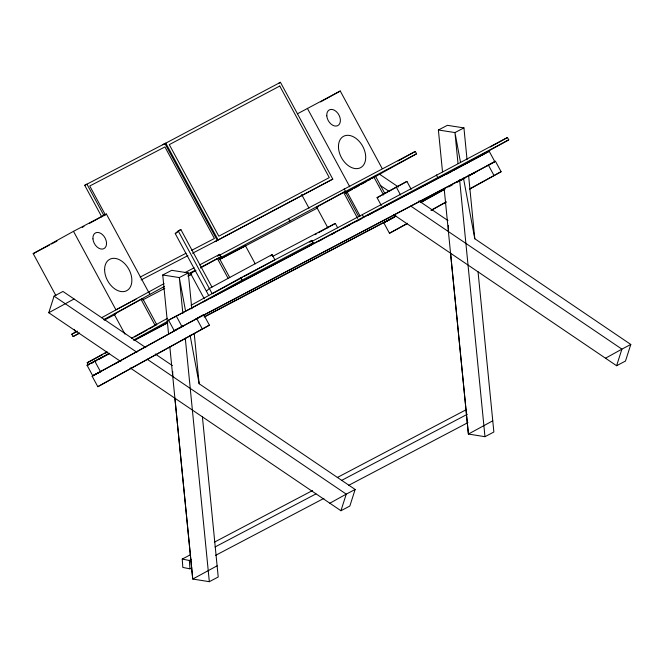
<?xml version="1.0" encoding="UTF-8"?>
<svg xmlns="http://www.w3.org/2000/svg" width="664" height="664" viewBox="0 0 664 664"><rect width="100%" height="100%" fill="white"/><g stroke="black" fill="none" stroke-linecap="round" stroke-linejoin="round"><path stroke-width="1" d="M130.277 367.981L340.947 510.732L346.259 494.132L355.149 489.459L199.142 383.742L190.078 335.204M355.149 489.459L349.845 506.051L340.947 510.732M393.918 214.837L616.599 365.731L621.911 349.139L630.8 344.458L474.793 238.749L463.455 178.077M630.8 344.458L625.488 361.058L616.599 365.731M120.84 361.581L48.762 312.736L54.075 296.144L62.964 291.463L145.831 347.621M208.728 295.522L175.246 233.612L178.226 230.939L180.84 229.52L211.965 287.072M180.84 229.52L175.246 233.612M217.576 256.238L219.684 254.345L220.954 256.702L218.854 258.587L416.577 153.799L415.307 151.442L219.402 255.275M206.371 291.164L209.351 288.491L272.091 254.602L274.921 259.832L244.003 276.531M270.605 255.939L272.091 254.602M309.748 242.294L311.856 240.401L313.126 242.758L310.32 245.273L508.749 139.855L507.479 137.506L311.756 241.497M278.863 83.199L280.44 82.319L332.78 179.114L216.547 240.8L332.78 179.114M55.9 295.596L33.2 253.615L73.496 231.329L106.398 214.024L148.827 292.5M82.22 227.395L84.013 226.407M89.383 223.436L106.398 214.024M297.505 113.76L340.25 91.01L382.19 168.573M320.554 101.907L340.25 91.01M48.762 312.736L74.061 298.983M79.489 333.203L73.073 336.573L71.795 334.224L77.422 331.104M101.592 317.741L164.049 283.611M73.073 336.573L79.389 333.079M103.775 319.591L164.415 286.441M124.932 334.108L114.2 314.263L142.66 298.559L156.804 324.721L155.21 325.567L141.058 299.406L142.66 298.559M204.23 298.725L190.576 273.46L195.946 270.489M200.428 268.015L217.435 258.603L228.167 278.448M398.151 160.937L415.307 151.442M243.746 246.751L245.472 245.796L255.225 263.84M327.883 227.885L316.662 207.135L345.122 191.44L358.784 216.696M360.154 216.165L346.99 191.813L375.45 176.109L384.722 193.249M345.247 193.257L352.468 189.265M354.277 188.261L359.689 185.264M361.498 184.268L366.918 181.272M368.719 180.276L370.529 179.272M372.33 178.276L416.577 153.799M381.31 205.508L377.069 197.656L396.259 187.04L406.924 181.43L411.165 189.281M388.606 191.564L406.924 181.43M314.943 234.691L316.72 233.711M318.488 232.732L335.312 223.428L337.669 227.785M88.486 365.092L87.216 362.735L107.078 351.746M131.464 338.258L167.577 318.28M191.058 305.291L240.725 277.818L311.856 240.401M134.609 336.955L147.151 330.025M148.935 329.029L154.314 326.057M100.969 371.375L92.711 375.716L87.05 365.258L109.411 353.281M168.548 320.172L489.219 151.292L494.871 161.75L174.209 330.639L168.548 320.172L192.411 307.623M91.2 363.59L93.001 362.594M94.811 361.589L96.612 360.593M98.421 359.597L109.253 353.605M133.638 340.117L167.95 321.135M191.423 308.146L241.995 280.175L313.126 242.758M490.322 146.993L507.479 137.506M446.44 174.325L451.86 171.329M453.67 170.324L508.749 139.855M481.541 155.534L489.219 151.292M92.711 375.716L118.74 361.822M92.155 376.222L203.732 314.694L209.392 325.161L97.815 386.68L92.155 376.222L95.716 374.347M101.069 371.483L97.492 373.417M114.582 364.013L176.715 329.634M179.413 328.141L183.015 326.148M195.623 319.176L203.732 314.694M407.397 223.544L389.469 233.272L383.809 222.805L395.52 216.323M420.752 202.371L444.174 189.414M448.681 186.916L452.284 184.924M456.791 182.434L464.9 177.944M468.502 175.952L495.444 161.244L501.096 171.71L469.564 189.157M394.524 217.07L383.809 222.805M421.557 202.113L444.988 189.157M461.206 180.185L464.808 178.193M469.315 175.703L475.623 172.208M487.334 165.734L495.444 161.244M97.815 386.68L209.392 325.161M389.469 233.272L407.488 223.303M430.911 210.339L446.233 201.864M469.656 188.908L501.096 171.71M431.724 210.09L446.133 202.113M329.85 503.212L346.259 494.132L147.151 359.216M605.502 358.211L621.911 349.139L410.842 206.114M101.841 216.979L84.726 185.322L86.926 184.111L104.04 215.775M162.721 144.785L164.921 143.582L217.261 240.376L215.061 241.58M242.186 277.51L212.173 293.72L178.226 230.939M280.44 82.319L164.207 144.005L165.792 143.125L218.124 239.92M33.2 253.615L49.651 244.966M51.477 244.003L56.963 241.115M185.032 272.572L194.145 267.775M199.623 264.903L219.684 254.345M130.551 302.12L115.926 309.806L73.496 231.329M132.377 301.157L136.037 299.232M71.795 334.224L76.377 331.809M188.128 273.966L195.423 270.132M200.893 267.252L220.954 256.702M375.45 176.109L373.849 176.956L383.609 194.992M190.576 273.46L192.178 272.622M316.662 207.135L318.263 206.297M114.2 314.263L115.802 313.425M346.99 191.813L348.583 190.966M188.02 276.017L191.672 274.099M219.02 259.707L245.472 245.796M104.24 320.181L115.237 314.396M142.735 299.929L164.738 288.359M188.119 276.008L191.323 274.373M219.742 259.425L317.824 207.832M377.069 197.656L387.734 192.045M272.564 256.437L335.312 223.428M87.216 362.735L102.754 354.559M104.58 353.597L106.414 352.634M203.425 301.829L207.102 299.896M209.849 298.451L310.818 245.34M318.164 241.48L322.754 239.065M331.012 234.716L334.681 232.782M343.861 227.959L349.372 225.063M355.796 221.685L361.299 218.788M367.723 215.402L374.147 212.023M375.99 211.061L480.62 156.015M134.194 340.25L167.237 322.87M87.05 365.258L109.079 353.671M134.784 340.151L167.826 322.77M174.209 330.639L183.38 325.808M203.574 315.192L476.188 171.793M204.105 316.919L395.943 216.007M204.695 316.819L393.769 217.352M450.582 253.266L468.402 434.048L484.977 436.688L493.867 432.007L478.038 271.701M191.788 567.878L189.954 568.841L182.824 567.421L182.235 559.071L190.493 554.731M214.347 542.181L312.528 490.538M337.295 477.507L466.667 409.456M182.235 559.071L189.364 560.491L191.199 559.528M215.053 546.978L315.981 493.891M341.669 480.371L467.373 414.253M215.642 555.328L323.907 498.374M348.675 485.342L467.954 422.603M202.395 416.693L217.111 565.819L192.751 579.049L174.906 398.217M492.763 420.818L468.402 434.048L444.141 188.327M169.818 346.708L192.751 579.049L209.326 581.681L218.224 577.008L217.111 565.819M84.726 185.322L164.921 143.582M140.179 277.079L186.011 253.258M191.514 250.403L214.422 238.492L164.921 146.935L89.756 185.995L105.443 215.003M141.092 279.951L187.895 255.632M192.485 253.25L217.261 240.376M442.514 171.843L438.389 129.995L447.37 125.33L463.937 127.903L467.049 159.725M168.598 334.349L162.738 274.987L171.719 270.323L188.285 272.904L191.805 308.826M463.937 127.903L454.956 132.568L438.389 129.995M188.285 272.904L179.305 277.569L162.738 274.987M379.609 174.25L398.408 186.991M418.918 200.885L447.968 220.572M380.098 185.289L389.494 191.647M155.235 353.987L172.325 365.573M136.9 352.269L54.075 296.144M488.33 164.987L493.983 175.454M436.339 174.922L437.618 177.271M396.259 187.04L400.5 194.892M307.349 108.315L349.787 186.792M362.395 214.862L363.673 217.211M344.168 188.867L345.446 191.215M343.529 192.278L357.672 218.439M301.597 194.486L309.001 208.172M288.716 218.813L289.985 221.17M240.725 277.818L241.995 280.175M219.037 257.765L229.769 277.61M196.619 318.438L202.271 328.896M176.226 315.931L181.878 326.397M148.553 291.762L149.823 294.119M94.728 361.008L100.388 371.475M74.152 329.361L75.638 332.1M460.434 161.892L454.956 132.568L457.994 163.361M185.538 310.935L179.305 277.569L182.857 313.491M484.977 436.688L459.612 179.786M209.326 581.681L185.281 338.125M468.56 175.113L474.793 238.749M194.22 333.452L199.142 383.742M189.364 560.491L189.954 568.841M448.358 225.403L448.416 231.578M172.715 371.433L172.764 376.571M279.768 86.038L169.287 144.636L218.796 236.193L329.278 177.603L279.768 86.038M338.457 146.52A17.845 12.052 61.1 0 0 358.851 168.349A17.845 12.052 61.1 0 0 358.967 141.067A17.845 12.052 61.1 0 0 338.457 146.52M326.796 115.868A8.922 6.026 61.1 0 0 337.569 125.72A8.922 6.026 61.1 0 0 336.374 111.652A8.922 6.026 61.1 0 0 326.796 115.868M104.605 269.534A17.845 12.052 61.1 0 0 124.99 291.363A17.845 12.052 61.1 0 0 125.114 264.081A17.845 12.052 61.1 0 0 104.605 269.534M92.943 238.874A8.922 6.026 61.1 0 0 103.709 248.734A8.922 6.026 61.1 0 0 102.522 234.666A8.922 6.026 61.1 0 0 92.943 238.874"/></g></svg>
